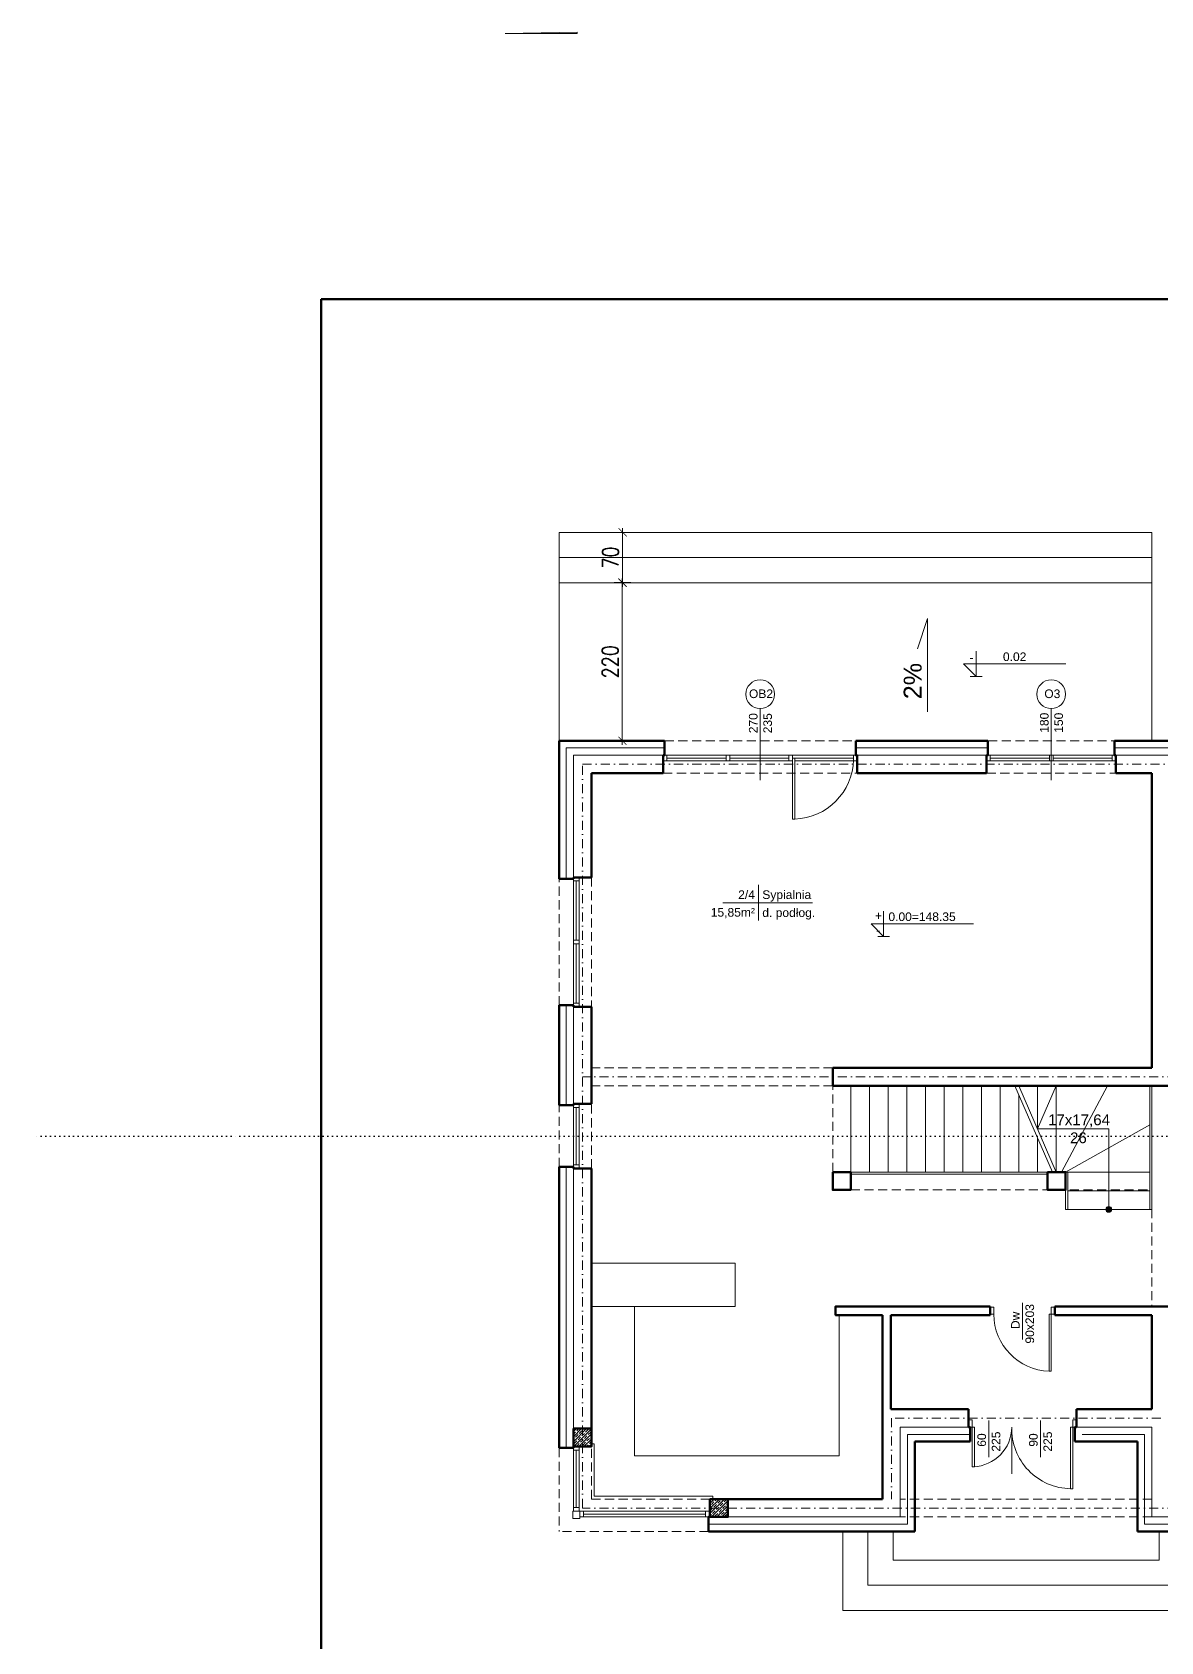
# Model space of a CAD drawing. Header units: millimetres. Extents: x 1606 to 6839, y -4024 to 5040.
# Drawn here: x 2325 to 3896, y 2800 to 5040 of the extents above; entities that cross this region are included whole.
import ezdxf

# ---------------------------------------------------------------- set-up
doc = ezdxf.new("R2010")
doc.units = ezdxf.units.MM
for name, pattern in [('DASHDOT', [25.4, 12.7, -6.35, 0, -6.35]), ('DASHED', [19.05, 12.7, -6.35]), ('DOT', [6.35, 0, -6.35])]:
    doc.linetypes.add(name, pattern=pattern)
doc.layers.get('0').update_dxf_attribs({"lineweight": 0})
for name, color, linetype, lineweight in [('A-meble', 254, 'Continuous', 5), ('A-murowane', 6, 'Continuous', 50), ('A-osie', 7, 'DASHDOT', 5), ('A-p.widokowa', 5, 'Continuous', 15), ('A-pod', 5, 'DASHED', 15), ('A-schody', 2, 'Continuous', 0), ('A-stolarka', 1, 'Continuous', 5), ('A-w.ocieplenie', 4, 'BATTING', 5), ('A-wykończenie', 4, 'Continuous', 5), ('A17_OPIS_WARSTW', 32, 'Continuous', 9), ('B-linia przekrojowa', 40, 'DOT', 25), ('B-materiały', 9, 'Continuous', 0), ('B-opis', 7, 'Continuous', 0)]:
    doc.layers.add(name, color=color, linetype=linetype, lineweight=lineweight)
doc.styles.add('ROMANS', font='romans.shx', dxfattribs={"width": 0.8})
doc.styles.get("Standard").update_dxf_attribs({"font": 'arial.ttf'})
doc.linetypes.add('BATTING', pattern='A,0.00254,-2.54,[134,ltypeshp.shx,S=2.54,R=0,X=-2.54,Y=0],-5.08,[134,ltypeshp.shx,S=2.54,R=180,X=2.54,Y=0],-2.54', length=10.16254)
doc.dimstyles.new('PM-100', dxfattribs={"dimscale": 2.8, "dimtxt": 8, "dimasz": 0.5, "dimexe": 0, "dimexo": 0, "dimgap": 2, "dimtad": 1, "dimdec": 1, "dimrnd": 0.1, "dimzin": 13, "dimdsep": 46, "dimtxsty": 'ROMANS', "dimblk": 'Q', "dimcen": 0, "dimse1": 1, "dimse2": 1, "dimclrd": 256, "dimclre": 251, "dimclrt": 41, "dimadec": 1, "dimazin": 0, "dimtfac": 1, "dimtdec": 1, "dimtix": 1, "dimtmove": 1, "dimatfit": 0, "dimldrblk": 'NONE', "dimfxl": 1, "dimtolj": 1, "dimtzin": 13, "dimlwd": -1, "dimlwe": 0, "dimarcsym": 0})

# ---------------------------------------------------------------- blocks, each defined once
blk = doc.blocks.new('A$C77EB5EB5')
at = {"layer": 'A-stolarka'}
for p, q in [((-5, 0), (-175, 0)), ((-175, -4), (-92.5, -4)), ((-175, -8), (-92.5, -8)), ((-87.5, -4), (-5, -4)), ((-87.5, -8), (-5, -8))]:
    blk.add_line(p, q, dxfattribs=at)
for points in [[(-180, 0), (-175, 0), (-175, -8), (-180, -8), (-180, 0)], [(-92.5, 0), (-87.5, 0), (-87.5, -8), (-92.5, -8), (-92.5, 0)], [(-5, 0), (0, 0), (0, -8), (-5, -8), (-5, 0)]]:
    blk.add_lwpolyline(points, dxfattribs=at)
blk = doc.blocks.new('A$C386A056A')
at = {"layer": 'A-stolarka'}
for p, q in [((-25, 0), (-25, -90)), ((-17, 0), (-17, -90)), ((-25, -5), (-17, -5)), ((-21, -5), (-21, -85)), ((-25, -85), (-17, -85))]:
    blk.add_line(p, q, dxfattribs=at)
blk = doc.blocks.new('A$C7FE075C5')
at = {"layer": 'A-stolarka'}
for p, q in [((-5, 0), (-85, 0)), ((-85, -4), (-5, -4)), ((-85, -8), (-5, -8))]:
    blk.add_line(p, q, dxfattribs=at)
for points in [[(-90, 0), (-85, 0), (-85, -8), (-90, -8), (-90, 0)], [(-5, 0), (0, 0), (0, -8), (-5, -8), (-5, 0)]]:
    blk.add_lwpolyline(points, dxfattribs=at)
blk = doc.blocks.new('A$C6DA452C0')
at = {"layer": 'A-stolarka'}
for p, q in [((175, 8), (5, 8)), ((175, 4), (5, 4)), ((5, 0), (175, 0))]:
    blk.add_line(p, q, dxfattribs=at)
for points in [[(5, 0), (0, 0), (0, 8), (5, 8), (5, 0)], [(180, 0), (175, 0), (175, 8), (180, 8), (180, 0)]]:
    blk.add_lwpolyline(points, dxfattribs=at)
blk = doc.blocks.new('A$C1DD639F3')
at = {"layer": 'A-stolarka'}
blk.add_line((40, -40.1), (40, 10.9), dxfattribs=at)
at = {"layer": 'A-stolarka', "insert": (24.1, -25.5), "char_height": 12, "attachment_point": 1, "rotation": 90}
blk.add_mtext_dynamic_manual_height_columns('Dw\\P\\pi-20.199;90x203', width=13.143, gutter_width=12.5, heights=[0], dxfattribs=at)
blk = doc.blocks.new('Q')
for p, q in [((-4, 0), (4, 0)), ((0, 8), (0, -8))]:
    blk.add_line(p, q)
at = {"const_width": 0.7}
blk.add_lwpolyline([(4, 4), (-4, -4)], dxfattribs=at)
blk = doc.blocks.new('*D28')
at = {"layer": 'A17_OPIS_WARSTW', "transparency": 16777216}
blk.add_line((3146.4, 4055.1), (3146.4, 4272.3), dxfattribs=at)
at = {"layer": 'Defpoints', "color": 0, "transparency": 16777216}
for p in [(3057.8, 4273.7), (3146.4, 4273.7), (3058.3, 4053.7)]:
    blk.add_point(p, dxfattribs=at)
at = {"layer": 'A17_OPIS_WARSTW', "transparency": 16777216, "xscale": 1.4, "yscale": 1.4, "zscale": 1.4}
for p, rotation in [((3146.4, 4273.7), 90), ((3146.4, 4053.7), 270)]:
    blk.add_blockref('Q', p, dxfattribs=dict(at, rotation=rotation))
at = {"layer": 'A17_OPIS_WARSTW', "color": 41, "transparency": 16777216, "insert": (3129.6, 4163.7), "char_height": 22.4, "attachment_point": 5, "rotation": 90, "style": 'ROMANS'}
blk.add_mtext('\\A1;220', dxfattribs=at)
blk = doc.blocks.new('_None')
blk = doc.blocks.new('*D34')
at = {"layer": 'A17_OPIS_WARSTW', "transparency": 16777216}
blk.add_line((3146.9, 4275.1), (3146.9, 4342.3), dxfattribs=at)
at = {"layer": 'Defpoints', "color": 0, "transparency": 16777216}
for p in [(3058.3, 4343.7), (3146.9, 4343.7), (3057.8, 4273.7)]:
    blk.add_point(p, dxfattribs=at)
at = {"layer": 'A17_OPIS_WARSTW', "transparency": 16777216, "xscale": 1.4, "yscale": 1.4, "zscale": 1.4}
for p, rotation in [((3146.9, 4343.7), 90), ((3146.9, 4273.7), 270)]:
    blk.add_blockref('Q', p, dxfattribs=dict(at, rotation=rotation))
at = {"layer": 'A17_OPIS_WARSTW', "color": 41, "transparency": 16777216, "insert": (3130.1, 4308.7), "char_height": 22.4, "attachment_point": 5, "rotation": 90, "style": 'ROMANS'}
blk.add_mtext('\\A1;70', dxfattribs=at)

msp = doc.modelspace()

# ---------------------------------------------------------------- hatches: boundary and pattern name
at = {"layer": 'A-schody', "ltscale": 0.8}
h = msp.add_hatch(color=256, dxfattribs=at)
h.dxf.hatch_style = 1
edge = h.paths.add_edge_path()
edge.add_arc((3823.32, 3401.67), 4.09, 0, 360)
at = {"layer": 'B-materiały'}
h = msp.add_hatch(dxfattribs=at)
h.set_pattern_fill('JIS_STN_1E', color=256, scale=5)
h.paths.add_polyline_path([(3078.32, 3096.67), (3078.32, 3071.67), (3103.32, 3071.67), (3103.32, 3096.67)])
h = msp.add_hatch(dxfattribs=at)
h.set_pattern_fill('JIS_STN_1E', color=256, scale=5)
h.paths.add_polyline_path([(3268.32, 2998.67), (3268.32, 2973.67), (3293.32, 2973.67), (3293.32, 2998.67)])

# ---------------------------------------------------------------- linework, layer by layer
for p, q in [((3083.53, 5039.63), (2983.53, 5037.63)), ((3083.53, 5037.63), (3083.53, 5039.63)), ((2983.53, 5037.63), (3083.53, 5037.63)), ((3557.24, 4181.73), (3571.3, 4223.87)), ((3571.3, 4093.87), (3571.3, 4223.87)), ((3638.85, 4143.25), (3638.85, 4178.25)), ((3621.35, 4160.75), (3763.85, 4160.75)), ((3621.35, 4160.75), (3638.85, 4143.25)), ((3647.12, 4143.25), (3630.57, 4143.25)), ((3510.09, 3781.52), (3510.09, 3816.52)), ((3492.59, 3799.02), (3635.09, 3799.02)), ((3492.59, 3799.02), (3510.09, 3781.52)), ((3518.37, 3781.52), (3501.81, 3781.52))]:
    msp.add_line(p, q)
at = {"layer": 'A-meble'}
for p, q in [((3303.32, 3326.67), (3103.32, 3326.67)), ((3303.32, 3266.67), (3303.32, 3326.67)), ((3163.32, 3266.67), (3103.32, 3266.67)), ((3103.32, 3266.67), (3303.32, 3266.67)), ((3163.32, 3058.67), (3163.32, 3266.67)), ((3448.32, 3254.67), (3448.32, 3058.67)), ((3448.32, 3058.67), (3163.32, 3058.67))]:
    msp.add_line(p, q, dxfattribs=at)
at = {"layer": 'A-murowane'}
for p, q in [((3058.32, 4053.67), (3205.32, 4053.67)), ((3058.32, 3861.67), (3058.32, 4053.67)), ((3203.32, 4008.67), (3203.32, 4033.67)), ((3471.32, 4053.67), (3655.32, 4053.67)), ((3473.32, 4008.67), (3473.32, 4033.67)), ((3653.32, 4008.67), (3653.32, 4033.67)), ((3831.32, 4053.67), (4110.32, 4053.67)), ((3833.32, 4008.67), (3833.32, 4033.67)), ((3103.32, 4008.67), (3203.32, 4008.67)), ((3103.32, 3863.67), (3103.32, 4008.67)), ((3473.32, 4008.67), (3653.32, 4008.67)), ((3833.32, 4008.67), (3883.32, 4008.67)), ((3883.32, 4008.67), (3883.32, 3598.67)), ((3078.32, 3863.67), (3103.32, 3863.67)), ((3058.32, 3546.67), (3058.32, 3685.67)), ((3078.32, 3683.67), (3103.32, 3683.67)), ((3103.32, 3548.67), (3103.32, 3683.67)), ((3439.32, 3598.67), (3883.32, 3598.67)), ((3439.32, 3573.67), (3439.32, 3598.67)), ((3941.32, 3573.67), (3439.32, 3573.67)), ((3078.32, 3548.67), (3103.32, 3548.67)), ((3058.32, 3069.67), (3058.32, 3460.67)), ((3078.32, 3458.67), (3103.32, 3458.67)), ((3103.32, 3071.67), (3103.32, 3458.67)), ((3658.32, 3266.67), (3443.32, 3266.67)), ((3508.32, 3254.67), (3508.32, 2998.67)), ((3520.32, 3254.67), (3520.32, 3123.67)), ((3658.32, 3254.67), (3520.32, 3254.67)), ((3658.32, 3266.67), (3658.32, 3254.67)), ((3938.32, 3266.67), (3748.32, 3266.67)), ((3748.32, 3266.67), (3748.32, 3254.67)), ((3883.32, 3254.67), (3748.32, 3254.67)), ((3883.32, 3254.67), (3883.32, 3123.67)), ((3628.32, 3123.67), (3520.32, 3123.67)), ((3628.32, 3123.67), (3628.32, 3098.67)), ((3778.32, 3123.67), (3778.32, 3098.67)), ((3883.32, 3123.67), (3778.32, 3123.67)), ((3103.32, 3071.67), (3078.32, 3071.67)), ((3630.32, 3078.67), (3553.32, 3078.67)), ((3553.32, 2953.67), (3553.32, 3078.67)), ((3863.32, 3078.67), (3776.32, 3078.67)), ((3863.32, 3078.67), (3863.32, 2953.67)), ((3508.32, 2998.67), (3268.32, 2998.67)), ((3268.32, 2973.67), (3268.32, 2998.67)), ((3553.32, 2953.67), (3266.32, 2953.67)), ((3863.32, 2953.67), (4150.32, 2953.67))]:
    msp.add_line(p, q, dxfattribs=at)
at = {"layer": 'A-murowane', "color": 1}
msp.add_lwpolyline([(2727.36, 4668), (5074.74, 4668), (5074.74, 673.43), (2727.36, 673.43)], close=True, dxfattribs=at)
at = {"layer": 'A-murowane'}
for points in [[(3203.32, 4033.67), (3205.32, 4033.67), (3205.32, 4053.67)], [(3471.32, 4053.67), (3471.32, 4033.67), (3473.32, 4033.67)], [(3655.32, 4053.67), (3655.32, 4033.67), (3653.32, 4033.67)], [(3831.32, 4053.67), (3831.32, 4033.67), (3833.32, 4033.67)], [(3078.32, 3863.67), (3078.32, 3861.67), (3058.32, 3861.67)], [(3078.32, 3683.67), (3078.32, 3685.67), (3058.32, 3685.67)], [(3078.32, 3548.67), (3078.32, 3546.67), (3058.32, 3546.67)], [(3058.32, 3460.67), (3078.32, 3460.67), (3078.32, 3458.67)], [(3508.32, 3254.67), (3443.32, 3254.67), (3443.32, 3266.67), (3508.32, 3266.67)], [(3630.32, 3078.67), (3630.32, 3098.67), (3628.32, 3098.67)], [(3776.32, 3078.67), (3776.32, 3098.67), (3778.32, 3098.67)], [(3078.32, 3071.67), (3078.32, 3069.67), (3058.32, 3069.67)], [(3268.32, 2973.67), (3266.32, 2973.67), (3266.32, 2953.67)]]:
    msp.add_lwpolyline(points, dxfattribs=at)
for points in [[(3439.32, 3453.67), (3439.32, 3428.67), (3464.32, 3428.67), (3464.32, 3453.67)], [(3738.32, 3453.67), (3738.32, 3428.67), (3763.32, 3428.67), (3763.32, 3453.67)], [(3078.32, 3096.67), (3078.32, 3071.67), (3103.32, 3071.67), (3103.32, 3096.67)], [(3268.32, 2998.67), (3268.32, 2973.67), (3293.32, 2973.67), (3293.32, 2998.67)]]:
    msp.add_lwpolyline(points, close=True, dxfattribs=at)
at = {"layer": 'A-osie'}
for p, q in [((3090.82, 2986.17), (3090.82, 4021.17)), ((3090.82, 4021.17), (4325.82, 4021.17)), ((4325.82, 3586.17), (3090.82, 3586.17)), ((3895.82, 3111.17), (3520.82, 3111.17)), ((3520.82, 3111.17), (3520.82, 2998.67)), ((4325.82, 2986.17), (3090.82, 2986.17))]:
    msp.add_line(p, q, dxfattribs=at)
at = {"layer": 'A-p.widokowa'}
for points in [[(3107.32, 3002.67), (3107.32, 3075.67), (3103.32, 3075.67)], [(3107.32, 3002.67), (3272.32, 3002.67), (3272.32, 2998.67)]]:
    msp.add_lwpolyline(points, dxfattribs=at)
at = {"layer": 'A-pod'}
for p, q in [((3205.32, 4053.67), (3471.32, 4053.67)), ((3655.32, 4053.67), (3831.32, 4053.67)), ((3203.32, 4008.67), (3473.32, 4008.67)), ((3653.32, 4008.67), (3833.32, 4008.67)), ((3058.32, 3685.67), (3058.32, 3861.67)), ((3103.32, 3863.67), (3103.32, 3683.67)), ((3439.32, 3598.67), (3103.32, 3598.67)), ((3439.32, 3573.67), (3103.32, 3573.67)), ((3439.32, 3453.67), (3439.32, 3573.67)), ((3464.32, 3453.67), (3464.32, 3573.67)), ((3883.32, 3573.67), (3883.32, 3266.67)), ((3058.32, 3460.67), (3058.32, 3546.67)), ((3103.32, 3458.67), (3103.32, 3548.67)), ((3464.32, 3453.67), (3883.32, 3453.67)), ((3464.32, 3428.67), (3883.32, 3428.67)), ((3058.32, 3069.67), (3058.32, 2953.67)), ((3103.32, 2998.67), (3103.32, 3071.67)), ((3268.32, 2998.67), (3103.32, 2998.67)), ((3883.32, 2998.67), (3533.32, 2998.67)), ((3883.32, 2973.67), (3533.32, 2973.67)), ((3266.32, 2953.67), (3058.32, 2953.67))]:
    msp.add_line(p, q, dxfattribs=at)
at = {"layer": 'A-schody'}
for p, q in [((3058.32, 4343.67), (3883.32, 4343.67)), ((3058.32, 4053.67), (3058.32, 4343.67)), ((3883.32, 4053.67), (3883.32, 4343.67)), ((3058.32, 4308.67), (3883.32, 4308.67)), ((3057.84, 4273.67), (3883.32, 4273.67)), ((3464.32, 3453.67), (3464.32, 3573.67)), ((3490.32, 3453.67), (3490.32, 3573.67)), ((3516.32, 3453.67), (3516.32, 3573.67)), ((3542.32, 3453.67), (3542.32, 3573.67)), ((3568.32, 3453.67), (3568.32, 3573.67)), ((3594.32, 3453.67), (3594.32, 3573.67)), ((3620.32, 3453.67), (3620.32, 3573.67)), ((3646.32, 3453.67), (3646.32, 3573.67)), ((3672.32, 3453.67), (3672.32, 3573.67)), ((3698.32, 3453.67), (3698.32, 3561.09)), ((3724.32, 3513.67), (3724.32, 3573.67)), ((3750.32, 3453.67), (3750.32, 3573.67)), ((3757.66, 3453.67), (3821.47, 3573.67)), ((3880.32, 3401.67), (3880.32, 3573.67)), ((3883.32, 3401.67), (3883.32, 3573.67)), ((3763.32, 3453.67), (3880.32, 3519.3)), ((3724.32, 3453.67), (3724.32, 3501.09)), ((3464.32, 3453.67), (3750.32, 3453.67)), ((3464.32, 3450.67), (3738.32, 3450.67)), ((3763.32, 3453.67), (3880.32, 3453.67)), ((3763.32, 3401.67), (3763.32, 3453.67)), ((3766.32, 3401.67), (3766.32, 3453.67)), ((3766.32, 3427.67), (3880.32, 3427.67)), ((3763.32, 3401.67), (3883.32, 3401.67)), ((3453.32, 2953.67), (3453.32, 2843.67)), ((3488.32, 2953.67), (3488.32, 2878.67)), ((3523.32, 2953.67), (3523.32, 2913.67)), ((3893.32, 2953.67), (3893.32, 2913.67)), ((3523.32, 2913.67), (3893.32, 2913.67)), ((3488.32, 2878.67), (3928.32, 2878.67)), ((3453.32, 2843.67), (3963.32, 2843.67))]:
    msp.add_line(p, q, dxfattribs=at)
at = {"layer": 'A-schody', "ltscale": 0.8}
for p, q in [((3744.87, 3453.67), (3692.87, 3573.67)), ((3750.32, 3453.67), (3698.32, 3573.67)), ((3724.32, 3513.67), (3750.32, 3573.67)), ((3724.32, 3513.67), (3823.32, 3513.67)), ((3823.32, 3401.67), (3823.32, 3513.67))]:
    msp.add_line(p, q, dxfattribs=at)
msp.add_circle((3823.32, 3401.67), 4.09, dxfattribs=at)
at = {"layer": 'A-stolarka'}
for p, q in [((3290.82, 4033.67), (3208.32, 4033.67)), ((3468.32, 4033.67), (3295.82, 4033.67)), ((3208.32, 4029.7), (3290.82, 4029.7)), ((3290.82, 4025.67), (3208.32, 4025.67)), ((3295.82, 4029.67), (3378.32, 4029.67)), ((3295.82, 4025.67), (3383.32, 4025.67)), ((3383.32, 4029.67), (3468.32, 4029.67)), ((3386.32, 4025.67), (3468.32, 4025.67)), ((3078.32, 3863.67), (3078.32, 3683.67)), ((3078.32, 3858.67), (3086.32, 3858.67)), ((3082.32, 3858.67), (3082.32, 3776.17)), ((3086.32, 3863.67), (3086.32, 3683.67)), ((3078.32, 3776.17), (3086.32, 3776.17)), ((3078.32, 3771.17), (3086.32, 3771.17)), ((3082.32, 3771.17), (3082.32, 3688.67)), ((3078.32, 3688.67), (3086.32, 3688.67)), ((3656.4, 3056.81), (3656.4, 3107.78)), ((3688.32, 3098.67), (3688.32, 3033.74)), ((3728.29, 3056.81), (3728.29, 3107.78))]:
    msp.add_line(p, q, dxfattribs=at)
for points in [[(3203.32, 4033.67), (3208.32, 4033.67), (3208.32, 4025.67), (3203.32, 4025.67), (3203.32, 4033.67)], [(3290.82, 4033.67), (3295.82, 4033.67), (3295.82, 4025.73), (3290.82, 4025.73), (3290.82, 4033.67)], [(3378.32, 4033.67), (3383.32, 4033.67), (3383.32, 4025.67), (3378.32, 4025.67), (3378.32, 4033.67)], [(3468.32, 4033.67), (3473.32, 4033.67), (3473.32, 4025.67), (3468.32, 4025.67), (3468.32, 4033.67)], [(3383.32, 4029.67), (3383.32, 3944.67), (3386.32, 3944.67), (3386.32, 4029.67)], [(3077.32, 2981.67), (3077.32, 2971.67), (3087.32, 2971.67), (3087.32, 2981.67), (3077.32, 2981.67)]]:
    msp.add_lwpolyline(points, dxfattribs=at)
for points in [[(3663.32, 3265.67), (3658.32, 3265.67), (3658.32, 3255.67), (3663.32, 3255.67)], [(3743.32, 3255.67), (3740.32, 3255.67), (3740.32, 3176.55), (3743.32, 3176.55)], [(3748.32, 3265.67), (3743.32, 3265.67), (3743.32, 3255.67), (3748.32, 3255.67)], [(3633.32, 3108.67), (3628.32, 3108.67), (3628.32, 3098.67), (3633.32, 3098.67)], [(3636.32, 3098.67), (3633.32, 3098.67), (3633.32, 3043.69), (3636.32, 3043.69)], [(3773.32, 3098.67), (3770.32, 3098.67), (3770.32, 3012.99), (3773.32, 3012.99)], [(3778.32, 3108.67), (3773.32, 3108.67), (3773.32, 3098.67), (3778.32, 3098.67)]]:
    msp.add_lwpolyline(points, close=True, dxfattribs=at)
for centre, radius, start, end in [((3383.2, 4029.78), 85.17, 272.104, 358.2443), ((3743.24, 3256.42), 79.93, 180.5436, 267.90504), ((3633.32, 3098.67), 55, 271.56281, 0), ((3771.77, 3096.46), 83.48, 178.48315, 269.00441)]:
    msp.add_arc(centre, radius, start, end, dxfattribs=at)
at = {"layer": 'A-w.ocieplenie'}
for p, q in [((3068.32, 3861.67), (3068.32, 4043.67)), ((3205.32, 4043.67), (3068.32, 4043.67)), ((3471.32, 4043.67), (3655.32, 4043.67)), ((3831.32, 4043.67), (4110.32, 4043.67)), ((3068.32, 3546.67), (3068.32, 3685.67)), ((3068.32, 3069.67), (3068.32, 3460.67)), ((3630.32, 3088.67), (3543.32, 3088.67)), ((3543.32, 3088.67), (3543.32, 2963.67)), ((3786.32, 3088.67), (3873.32, 3088.67)), ((3873.32, 3088.67), (3873.32, 2963.67)), ((3266.32, 2963.67), (3543.32, 2963.67)), ((4150.32, 2963.67), (3873.32, 2963.67))]:
    msp.add_line(p, q, dxfattribs=at)
at = {"layer": 'A-wykończenie'}
for p, q in [((3078.32, 4033.67), (3203.32, 4033.67)), ((3078.32, 3863.67), (3078.32, 4033.67)), ((3473.32, 4033.67), (3653.32, 4033.67)), ((3833.32, 4033.67), (4108.32, 4033.67)), ((3078.32, 3548.67), (3078.32, 3683.67)), ((3078.32, 3071.67), (3078.32, 3458.67)), ((3628.32, 3098.67), (3533.32, 3098.67)), ((3533.32, 3098.67), (3533.32, 2973.67)), ((3883.32, 3098.67), (3778.32, 3098.67)), ((3883.32, 3098.67), (3883.32, 2973.67)), ((3533.32, 2973.67), (3268.32, 2973.67)), ((4123.32, 2973.67), (3883.32, 2973.67))]:
    msp.add_line(p, q, dxfattribs=at)
at = {"layer": 'B-linia przekrojowa'}
for p, q in [((2602.15, 3503.67), (2325.15, 3503.67)), ((2872.15, 3503.67), (2602.15, 3503.67)), ((2872.15, 3503.67), (4901.47, 3503.67))]:
    msp.add_line(p, q, dxfattribs=at)
at = {"layer": 'B-opis'}
for p, q in [((3338.32, 3998.67), (3338.32, 4098.53)), ((3743.32, 3998.67), (3743.32, 4098.53)), ((3336.11, 3803.42), (3336.11, 3853.42)), ((3286.11, 3828.42), (3411.11, 3828.42))]:
    msp.add_line(p, q, dxfattribs=at)
for centre in [(3338.32, 4118.53), (3743.32, 4118.53)]:
    msp.add_circle(centre, 20, dxfattribs=at)

# ---------------------------------------------------------------- block references
at = {"layer": 'A-murowane'}
msp.add_blockref('A$C386A056A', (3103.32, 3548.67), dxfattribs=at)
at = {"layer": 'A-schody', "ltscale": 0.8}
msp.add_blockref('A$C1DD639F3', (3663.32, 3260.67), dxfattribs=at)
at = {"layer": 'A-stolarka'}
for name, p in [('A$C77EB5EB5', (3833.32, 4033.67)), ('A$C6DA452C0', (3087.32, 2973.67))]:
    msp.add_blockref(name, p, dxfattribs=at)
at = {"layer": 'A-stolarka', "rotation": 270}
msp.add_blockref('A$C7FE075C5', (3086.32, 2981.67), dxfattribs=at)

# ---------------------------------------------------------------- texts
at = {"layer": 'A-stolarka', "char_height": 12, "attachment_point": 1, "rotation": 90}
for s, insert in [('60\\P\\pi-6.8324;225', (3640.52, 3071.43)), ('90\\P\\pi-6.8324;225', (3712.42, 3071.43))]:
    msp.add_mtext_dynamic_manual_height_columns(s, width=13.1429, gutter_width=12.5, heights=[0], dxfattribs=dict(at, insert=insert))
at = {"layer": 'B-opis'}
for s, width, insert, char_height, attachment_point in [('-', 13.1429, (3629.42, 4175.75), 12, 1), ('\\pi-8.9524;0.02', 13.1429, (3685.07, 4176.63), 12, 1), ('OB2', 13.1429, (3322.68, 4125.12), 12, 1), ('O3', 13.1429, (3733.69, 4125.12), 12, 1), ('2/4', 87.8944, (3330.98, 3845.57), 12, 3), ('Sypialnia', 87.8944, (3341.24, 3845.57), 12, 1), ('15,85m²', 87.8944, (3330.98, 3820.97), 12, 3), ('d. podłog.', 87.8944, (3341.24, 3820.57), 12, 1), ('\\pi2.6097;+\\P\\pi4.3082;-', 13.1429, (3495.45, 3816.26), 12, 1), ('\\pi-39.591;0.00=148.35', 13.1429, (3556.31, 3814.9), 12, 1), ('\\pi-34.893;17x17,64\\P\\pi-4.2948;26', 13.1429, (3773.82, 3533.79), 15, 1)]:
    msp.add_mtext_dynamic_manual_height_columns(s, width=width, gutter_width=12.5, heights=[0], dxfattribs=dict(at, insert=insert, char_height=char_height, attachment_point=attachment_point))
at = {"layer": 'B-opis', "attachment_point": 1, "rotation": 90}
for s, insert, char_height in [('\\pi-17.081;2%', (3537.97, 4128.6), 25), ('\\pi-6.7669;270\\P\\pi-6.8324;235', (3322.63, 4070.94), 12), ('\\pi-6.0998;180\\P150', (3727.63, 4070.94), 12)]:
    msp.add_mtext_dynamic_manual_height_columns(s, width=13.1429, gutter_width=12.5, heights=[0], dxfattribs=dict(at, insert=insert, char_height=char_height))

# ---------------------------------------------------------------- dimensions: what is measured, and where the dimension line sits
at = {"layer": 'A17_OPIS_WARSTW'}
for base, p1, p2, picture, middle in [((3146.91, 4343.67), (3057.84, 4273.67), (3058.32, 4343.67), '*D34', (3130.11, 4308.67)), ((3146.42, 4273.67), (3058.32, 4053.67), (3057.84, 4273.67), '*D28', (3129.62, 4163.67))]:
    dim = msp.add_linear_dim(base=base, p1=p1, p2=p2, angle=90, dimstyle='PM-100', dxfattribs=at)
    dim.commit()
    dim.dimension.update_dxf_attribs({"geometry": picture, "text_midpoint": middle})

doc.saveas('drawing.dxf')
